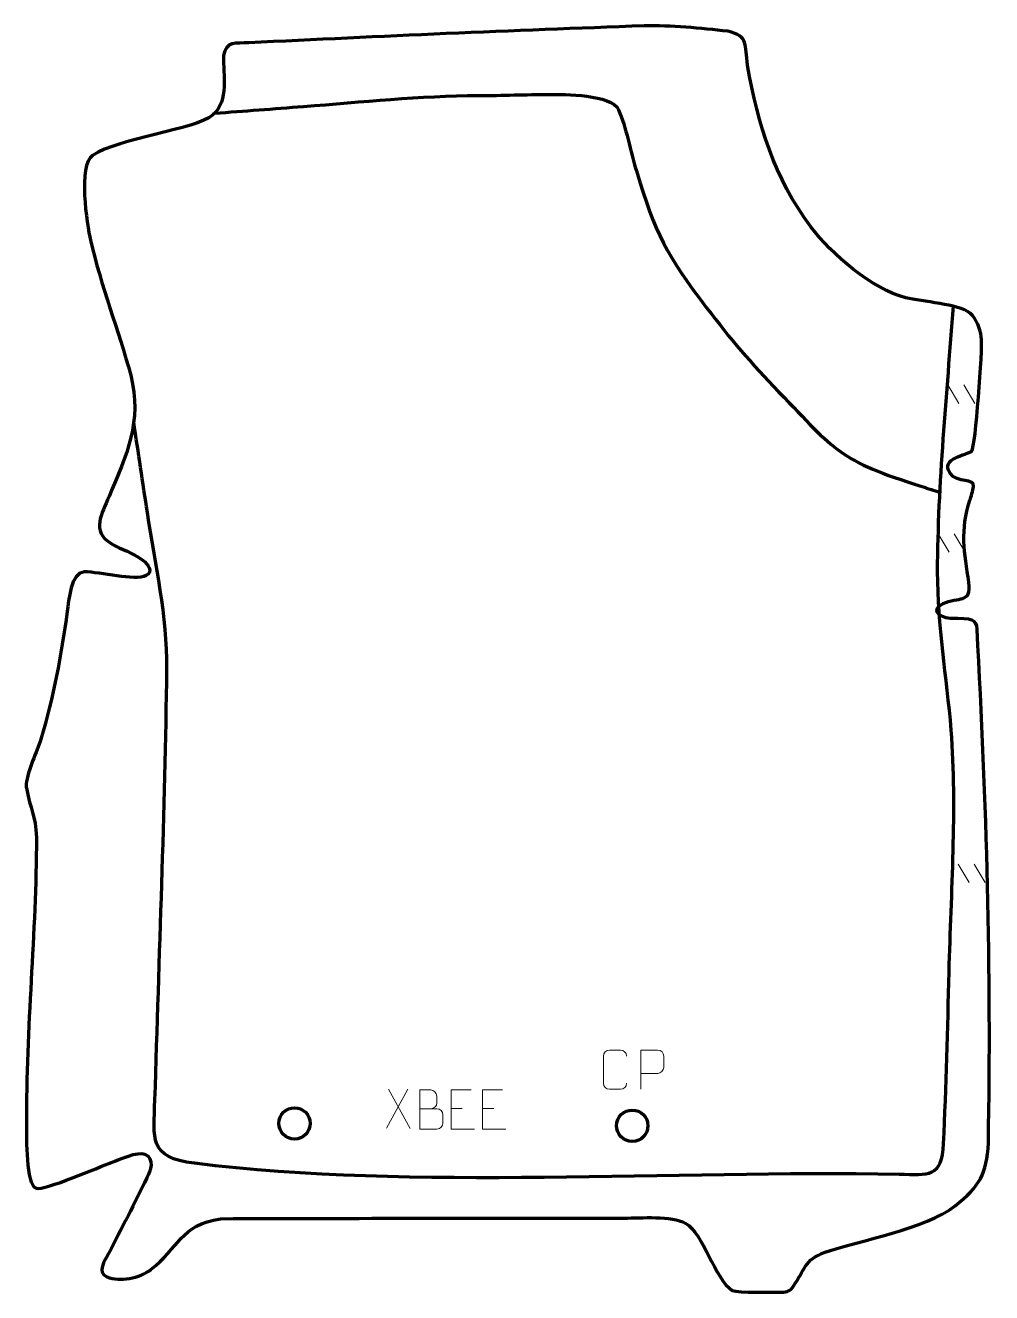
# Model space of a CAD drawing. Header units: millimetres. Extents: x -742 to -126, y 146 to 953.
import ezdxf

# ---------------------------------------------------------------- set-up
doc = ezdxf.new("R2010")
doc.units = ezdxf.units.MM
doc.header["$MEASUREMENT"] = 0
doc.layers.add('layer 1', color=7, linetype='Continuous', plot=False)
doc.layers.add('layer 2', color=7, linetype='Continuous')
doc.layers.add('layer 3', color=7, linetype='Continuous')

msp = doc.modelspace()

# ---------------------------------------------------------------- linework, layer by layer
at = {"layer": 'layer 1', "color": 250, "lineweight": 9}
for points in [[(-154.1353, 723.9386), (-154.1353, 723.9386), (-147.0968, 712.2435), (-147.0968, 712.2435)], [(-144.0423, 723.9386), (-144.0423, 723.9386), (-137.0038, 712.2435), (-137.0038, 712.2435)], [(-160.2207, 629.2177), (-160.2207, 629.2177), (-153.1822, 617.5226), (-153.1822, 617.5226)], [(-150.1277, 629.2177), (-150.1277, 629.2177), (-143.0892, 617.5226), (-143.0892, 617.5226)], [(-147.5116, 418.8468), (-147.5116, 418.8468), (-140.4731, 407.1517), (-140.4731, 407.1517)], [(-137.4186, 418.8468), (-137.4186, 418.8468), (-130.3801, 407.1517), (-130.3801, 407.1517)], [(-498.0264, 275.5789), (-498.0264, 275.5789), (-511.767, 250.6831), (-511.767, 250.6831)], [(-510.3124, 275.5789), (-510.3124, 275.5789), (-496.5718, 250.6254), (-496.5718, 250.6254)], [(-470.5629, 263.2112), (-470.5629, 263.2112), (-463.3948, 263.2112), (-463.3948, 263.2112)], [(-450.5629, 263.2112), (-450.5629, 263.2112), (-443.3948, 263.2112), (-443.3948, 263.2112)]]:
    msp.add_open_spline(points, degree=3, dxfattribs=at)
for points, knots in [([(-358.7155, 279.3411), (-358.8553, 277.0177), (-360.5325, 275.5381), (-362.6802, 275.5273), (-362.6802, 275.5273), (-365.0121, 275.5277), (-367.344, 275.5277), (-369.6755, 275.5273), (-369.6755, 275.5273), (-371.6005, 275.4219), (-373.5726, 277.3064), (-373.5614, 279.3237), (-373.5614, 279.3237), (-373.561, 285.0938), (-373.561, 290.8635), (-373.5614, 296.6328), (-373.5614, 296.6328), (-373.5572, 298.7709), (-371.8105, 300.4901), (-369.6581, 300.4766), (-369.6581, 300.4766), (-367.3324, 300.4766), (-365.0063, 300.4766), (-362.6802, 300.4766), (-362.6802, 300.4766), (-360.7336, 300.5121), (-358.7422, 299.0206), (-358.7155, 296.583)], [0, 0, 0, 0, 0.125, 0.125, 0.125, 0.125, 0.25, 0.25, 0.25, 0.25, 0.375, 0.375, 0.375, 0.375, 0.5, 0.5, 0.5, 0.5, 0.625, 0.625, 0.625, 0.625, 0.75, 0.75, 0.75, 0.75, 1, 1, 1, 1]), ([(-349.7645, 275.5229), (-349.7645, 275.5229), (-349.7645, 300.4765), (-349.7645, 300.4765), (-349.7645, 300.4765), (-346.1695, 300.4765), (-342.5742, 300.4765), (-338.9788, 300.4765), (-338.9788, 300.4765), (-336.6536, 300.4386), (-335.0962, 298.9485), (-335.1004, 296.5824), (-335.1004, 296.5824), (-335.1008, 294.5467), (-335.1008, 291.4874), (-335.1004, 289.4514), (-335.1004, 289.4514), (-335.1069, 287.576), (-336.9191, 285.6341), (-338.9287, 285.615), (-338.9287, 285.615), (-338.9287, 285.615), (-349.7645, 285.615), (-349.7645, 285.615)], [0, 0, 0, 0, 0.14285714, 0.14285714, 0.14285714, 0.14285714, 0.28571429, 0.28571429, 0.28571429, 0.28571429, 0.42857143, 0.42857143, 0.42857143, 0.42857143, 0.57142857, 0.57142857, 0.57142857, 0.57142857, 0.71428571, 0.71428571, 0.71428571, 0.71428571, 1, 1, 1, 1]), ([(-490.5122, 263.1021), (-486.8736, 263.1025), (-483.2865, 263.1025), (-479.6471, 263.1021), (-479.6471, 263.1021), (-477.6717, 263.0848), (-475.7481, 261.3487), (-475.7481, 259.2991), (-475.7481, 259.2991), (-475.7485, 258.1705), (-475.7485, 255.1211), (-475.7481, 253.9922), (-475.7481, 253.9922), (-475.7305, 252.1343), (-477.2726, 250.1204), (-479.5941, 250.1373), (-479.5941, 250.1373), (-483.2339, 250.1377), (-486.8733, 250.1377), (-490.5122, 250.1373), (-490.5122, 250.1373), (-490.5122, 258.4556), (-490.5122, 266.7734), (-490.5122, 275.0909), (-490.5122, 275.0909), (-488.1385, 275.0909), (-485.7644, 275.0909), (-483.3902, 275.0909), (-483.3902, 275.0909), (-481.7094, 275.1085), (-479.6126, 273.198), (-479.5949, 271.2356), (-479.5949, 271.2356), (-479.5953, 269.1695), (-479.5953, 269.0235), (-479.5949, 266.957), (-479.5949, 266.957), (-479.5776, 264.8909), (-481.4321, 263.0848), (-483.4421, 263.1021)], [0, 0, 0, 0, 0.09090909, 0.09090909, 0.09090909, 0.09090909, 0.18181818, 0.18181818, 0.18181818, 0.18181818, 0.27272727, 0.27272727, 0.27272727, 0.27272727, 0.36363636, 0.36363636, 0.36363636, 0.36363636, 0.45454545, 0.45454545, 0.45454545, 0.45454545, 0.54545455, 0.54545455, 0.54545455, 0.54545455, 0.63636364, 0.63636364, 0.63636364, 0.63636364, 0.72727273, 0.72727273, 0.72727273, 0.72727273, 0.81818182, 0.81818182, 0.81818182, 0.81818182, 1, 1, 1, 1]), ([(-457.689, 275.0909), (-457.689, 275.0909), (-470.5629, 275.0909), (-470.5629, 275.0909), (-470.5629, 275.0909), (-470.5629, 275.0909), (-470.5629, 250.1373), (-470.5629, 250.1373), (-470.5629, 250.1373), (-470.5629, 250.1373), (-455.6971, 250.1373), (-455.6971, 250.1373)], [0, 0, 0, 0, 0.25, 0.25, 0.25, 0.25, 0.5, 0.5, 0.5, 0.5, 1, 1, 1, 1]), ([(-437.689, 275.0909), (-437.689, 275.0909), (-450.5629, 275.0909), (-450.5629, 275.0909), (-450.5629, 275.0909), (-450.5629, 275.0909), (-450.5629, 250.1373), (-450.5629, 250.1373), (-450.5629, 250.1373), (-450.5629, 250.1373), (-435.6971, 250.1373), (-435.6971, 250.1373)], [0, 0, 0, 0, 0.25, 0.25, 0.25, 0.25, 0.5, 0.5, 0.5, 0.5, 1, 1, 1, 1]), ([(-580.7662, 253.8774), (-580.6955, 260.5178), (-575.4215, 264.3638), (-570.2662, 264.2668), (-570.2662, 264.2668), (-565.1109, 264.3638), (-559.8369, 260.3004), (-559.7662, 253.66), (-559.7662, 253.66), (-560.1364, 247.3307), (-564.5783, 243.3), (-570.2662, 243.2706), (-570.2662, 243.2706), (-575.4215, 243.1736), (-580.6955, 247.237), (-580.7662, 253.8774)], [0, 0, 0, 0, 0.2, 0.2, 0.2, 0.2, 0.4, 0.4, 0.4, 0.4, 0.6, 0.6, 0.6, 0.6, 1, 1, 1, 1]), ([(-365.6597, 252.4223), (-365.589, 259.0627), (-360.315, 262.9087), (-355.1597, 262.8117), (-355.1597, 262.8117), (-350.0044, 262.9087), (-344.7304, 258.8453), (-344.6597, 252.2049), (-344.6597, 252.2049), (-345.0299, 245.8756), (-349.4718, 241.8449), (-355.1597, 241.8155), (-355.1597, 241.8155), (-360.315, 241.7185), (-365.589, 245.7819), (-365.6597, 252.4223)], [0, 0, 0, 0, 0.2, 0.2, 0.2, 0.2, 0.4, 0.4, 0.4, 0.4, 0.6, 0.6, 0.6, 0.6, 1, 1, 1, 1])]:
    msp.add_open_spline(points, degree=3, knots=knots, dxfattribs=at)
at = {"layer": 'layer 2', "color": 142, "lineweight": 200}
for centre in [(-570.2662, 253.7687), (-355.1597, 252.3136)]:
    msp.add_ellipse(centre, major_axis=(0, 10), ratio=1, dxfattribs=at)
at = {"layer": 'layer 2', "color": 142, "lineweight": 158}
for points, knots in [([(-621.1613, 896.9447), (-602.2792, 898.3898), (-583.397, 899.835), (-564.5149, 901.2801), (-564.5149, 901.2801), (-526.8034, 904.1969), (-490.8857, 908.0434), (-452.9037, 908.2228), (-452.9037, 908.2228), (-437.9118, 908.2937), (-422.9781, 908.8592), (-408.0855, 908.9314), (-408.0855, 908.9314), (-398.1726, 908.8916), (-368.6793, 909.1048), (-363.8614, 899.2045), (-363.8614, 899.2045), (-359.1488, 888.2004), (-356.1257, 872.3992), (-352.5413, 860.3367), (-352.5413, 860.3367), (-340.6324, 820.3942), (-333.1127, 806.5423), (-307.7676, 773.103), (-307.7676, 773.103), (-292.6853, 753.3273), (-279.2663, 737.5629), (-261.9819, 719.6627), (-261.9819, 719.6627), (-225.2095, 681.4702), (-223.5288, 675.9119), (-170.4394, 659.2265), (-170.4394, 659.2265), (-166.6915, 658.0485), (-162.947, 656.8697), (-159.2055, 655.6714)], [0, 0, 0, 0, 0.1, 0.1, 0.1, 0.1, 0.2, 0.2, 0.2, 0.2, 0.3, 0.3, 0.3, 0.3, 0.4, 0.4, 0.4, 0.4, 0.5, 0.5, 0.5, 0.5, 0.6, 0.6, 0.6, 0.6, 0.7, 0.7, 0.7, 0.7, 0.8, 0.8, 0.8, 0.8, 1, 1, 1, 1]), ([(-150.8078, 774.0657), (-154.7658, 718.5809), (-160.6944, 660.6596), (-160.8656, 605.1983), (-160.8656, 605.1983), (-160.6605, 570.0564), (-155.1112, 538.6186), (-152.1655, 504.1311), (-152.1655, 504.1311), (-148.451, 453.9047), (-152.2466, 400.8014), (-153.5301, 350.2754), (-153.5301, 350.2754), (-154.462, 313.8834), (-155.3681, 277.3148), (-157.0383, 240.9557), (-157.0383, 240.9557), (-158.0497, 218.938), (-166.2206, 220.882), (-185.163, 221.2474), (-185.163, 221.2474), (-329.8747, 224.0401), (-493.9078, 211.1432), (-634.0153, 228.4057), (-634.0153, 228.4057), (-663.2008, 232.0016), (-660.123, 243.8406), (-659.1387, 268.7997), (-659.1387, 268.7997), (-656.4724, 360.1737), (-652.7258, 452.0743), (-651.5636, 543.4291), (-651.5636, 543.4291), (-651.1442, 576.3992), (-658.9694, 610.117), (-663.9673, 642.6558), (-663.9673, 642.6558), (-666.8625, 661.8676), (-669.7677, 681.0779), (-672.6714, 700.2884)], [0, 0, 0, 0, 0.09090909, 0.09090909, 0.09090909, 0.09090909, 0.18181818, 0.18181818, 0.18181818, 0.18181818, 0.27272727, 0.27272727, 0.27272727, 0.27272727, 0.36363636, 0.36363636, 0.36363636, 0.36363636, 0.45454545, 0.45454545, 0.45454545, 0.45454545, 0.54545455, 0.54545455, 0.54545455, 0.54545455, 0.63636364, 0.63636364, 0.63636364, 0.63636364, 0.72727273, 0.72727273, 0.72727273, 0.72727273, 0.81818182, 0.81818182, 0.81818182, 0.81818182, 1, 1, 1, 1])]:
    msp.add_open_spline(points, degree=3, knots=knots, dxfattribs=at)
at = {"layer": 'layer 3', "color": 242, "lineweight": 158}
msp.add_open_spline([(-615.3996, 933.7777), (-613.9234, 943.0406), (-607.4584, 941.3792), (-599.4415, 941.77), (-599.4415, 941.77), (-515.6135, 945.9053), (-431.5251, 949.6611), (-347.6485, 952.5681), (-347.6485, 952.5681), (-330.426, 952.9199), (-311.4287, 951.1988), (-294.2904, 949.1369), (-294.2904, 949.1369), (-280.3764, 945.7823), (-283.7592, 940.4458), (-281.6603, 927.5274), (-281.6603, 927.5274), (-275.0952, 889.3104), (-264.6737, 856.2142), (-241.4206, 824.5624), (-241.4206, 824.5624), (-227.8279, 807.0375), (-202.55, 784.9751), (-180.7888, 779.3765), (-180.7888, 779.3765), (-170.5169, 776.9964), (-147.4622, 775.4457), (-139.942, 769.7709), (-139.942, 769.7709), (-135.7137, 765.4922), (-133.6474, 760.2671), (-132.805, 754.6175), (-132.805, 754.6175), (-131.7043, 747.2352), (-136.7304, 683.8015), (-138.7907, 681.9765), (-138.7907, 681.9765), (-141.8224, 679.291), (-159.298, 677.2228), (-152.8054, 667.9947), (-152.8054, 667.9947), (-147.6014, 660.598), (-137.3025, 665.306), (-137.8255, 659.1489), (-137.8255, 659.1489), (-138.028, 656.7654), (-139.3751, 652.8582), (-140.0971, 650.5738), (-140.0971, 650.5738), (-146.3117, 631.5914), (-143.6666, 617.2121), (-140.7337, 598.1012), (-140.7337, 598.1012), (-138.6772, 584.6474), (-147.5547, 589.3242), (-157.2029, 584.7433), (-157.2029, 584.7433), (-164.7092, 581.1795), (-160.2171, 575.7851), (-152.5863, 575.3123), (-152.5863, 575.3123), (-138.3319, 575.288), (-135.8745, 574.8042), (-135.5187, 568.3828), (-135.5187, 568.3828), (-129.424, 458.3431), (-126.2199, 351.8815), (-128.3372, 241.4127), (-128.3372, 241.4127), (-129.2438, 221.1799), (-133.9412, 214.0124), (-149.4721, 201.2359), (-149.4721, 201.2359), (-169.0519, 186.4128), (-208.8865, 179.7841), (-232.9758, 171.501), (-232.9758, 171.501), (-245.0264, 167.3574), (-245.9006, 159.6483), (-252.2697, 150.4805), (-252.2697, 150.4805), (-254.8251, 146.8022), (-255.7262, 146.5426), (-260.3226, 146.3693), (-260.3226, 146.3693), (-265.475, 146.2493), (-287.8809, 146.0304), (-291.4127, 147.3813), (-291.4127, 147.3813), (-302.5641, 154.7388), (-310.1154, 184.1216), (-321.0955, 190.1638), (-321.0955, 190.1638), (-330.1852, 195.1657), (-349.492, 193.5391), (-360.2938, 193.5166), (-360.2938, 193.5166), (-445.9737, 193.34), (-531.6901, 193.4754), (-617.3634, 193.1278), (-617.3634, 193.1278), (-643.019, 189.1451), (-644.1712, 174.1896), (-661.7459, 160.7791), (-661.7459, 160.7791), (-668.883, 155.333), (-681.421, 152.6309), (-689.7432, 156.1413), (-689.7432, 156.1413), (-696.497, 158.9902), (-691.1328, 166.2985), (-688.6603, 171.0463), (-688.6603, 171.0463), (-680.487, 186.7916), (-672.045, 203.1118), (-664.2959, 219.0427), (-664.2959, 219.0427), (-662.0358, 223.6892), (-659.1192, 231.2857), (-665.5852, 234.1775), (-665.5852, 234.1775), (-670.1166, 236.2041), (-681.8929, 230.7462), (-686.9048, 228.9853), (-686.9048, 228.9853), (-694.3149, 226.1253), (-729.7365, 210.8103), (-734.7781, 212.5015), (-734.7781, 212.5015), (-741.7125, 214.8276), (-740.8666, 244.6807), (-740.9516, 253.057), (-740.9516, 253.057), (-741.5736, 314.3375), (-734.5617, 375.2556), (-734.6547, 435.821), (-734.6547, 435.821), (-734.9522, 450.1633), (-738.7967, 454.02), (-740.7931, 466.2969), (-740.7931, 466.2969), (-741.1562, 468.5303), (-741.3121, 467.3736), (-741.0987, 469.7967), (-741.0987, 469.7967), (-740.3072, 478.7835), (-734.2431, 490.3706), (-731.8001, 498.5007), (-731.8001, 498.5007), (-723.5395, 525.9905), (-719.1611, 551.1919), (-714.9984, 579.7143), (-714.9984, 579.7143), (-714.0059, 586.5152), (-712.9714, 604.5332), (-704.0059, 604.9994), (-704.0059, 604.9994), (-694.2086, 604.8266), (-671.8927, 598.9474), (-664.8323, 602.549), (-664.8323, 602.549), (-659.8606, 605.0851), (-663.7124, 609.9412), (-666.7293, 612.2722), (-666.7293, 612.2722), (-673.8782, 617.7958), (-680.042, 618.6108), (-687.0797, 622.9762), (-687.0797, 622.9762), (-699.8879, 630.9211), (-693.1269, 641.8033), (-688.3975, 652.9228), (-688.3975, 652.9228), (-677.1583, 679.3477), (-667.2197, 700.7446), (-674.5328, 730.0891), (-674.5328, 730.0891), (-682.3561, 758.5367), (-693.636, 787.7262), (-700.2254, 816.0593), (-700.2254, 816.0593), (-702.4374, 826.334), (-708.4911, 863.7133), (-698.8865, 870.1042), (-698.8865, 870.1042), (-681.9884, 881.3483), (-633.3782, 886.4139), (-622.251, 895.8487), (-622.251, 895.8487), (-611.8616, 905.5628), (-615.9426, 921.036), (-615.3996, 933.7777)], degree=3, knots=[0, 0, 0, 0, 0.02040816, 0.02040816, 0.02040816, 0.02040816, 0.04081633, 0.04081633, 0.04081633, 0.04081633, 0.06122449, 0.06122449, 0.06122449, 0.06122449, 0.08163265, 0.08163265, 0.08163265, 0.08163265, 0.10204082, 0.10204082, 0.10204082, 0.10204082, 0.12244898, 0.12244898, 0.12244898, 0.12244898, 0.14285714, 0.14285714, 0.14285714, 0.14285714, 0.16326531, 0.16326531, 0.16326531, 0.16326531, 0.18367347, 0.18367347, 0.18367347, 0.18367347, 0.20408163, 0.20408163, 0.20408163, 0.20408163, 0.2244898, 0.2244898, 0.2244898, 0.2244898, 0.24489796, 0.24489796, 0.24489796, 0.24489796, 0.26530612, 0.26530612, 0.26530612, 0.26530612, 0.28571429, 0.28571429, 0.28571429, 0.28571429, 0.30612245, 0.30612245, 0.30612245, 0.30612245, 0.32653061, 0.32653061, 0.32653061, 0.32653061, 0.34693878, 0.34693878, 0.34693878, 0.34693878, 0.36734694, 0.36734694, 0.36734694, 0.36734694, 0.3877551, 0.3877551, 0.3877551, 0.3877551, 0.40816327, 0.40816327, 0.40816327, 0.40816327, 0.42857143, 0.42857143, 0.42857143, 0.42857143, 0.44897959, 0.44897959, 0.44897959, 0.44897959, 0.46938776, 0.46938776, 0.46938776, 0.46938776, 0.48979592, 0.48979592, 0.48979592, 0.48979592, 0.51020408, 0.51020408, 0.51020408, 0.51020408, 0.53061224, 0.53061224, 0.53061224, 0.53061224, 0.55102041, 0.55102041, 0.55102041, 0.55102041, 0.57142857, 0.57142857, 0.57142857, 0.57142857, 0.59183673, 0.59183673, 0.59183673, 0.59183673, 0.6122449, 0.6122449, 0.6122449, 0.6122449, 0.63265306, 0.63265306, 0.63265306, 0.63265306, 0.65306122, 0.65306122, 0.65306122, 0.65306122, 0.67346939, 0.67346939, 0.67346939, 0.67346939, 0.69387755, 0.69387755, 0.69387755, 0.69387755, 0.71428571, 0.71428571, 0.71428571, 0.71428571, 0.73469388, 0.73469388, 0.73469388, 0.73469388, 0.75510204, 0.75510204, 0.75510204, 0.75510204, 0.7755102, 0.7755102, 0.7755102, 0.7755102, 0.79591837, 0.79591837, 0.79591837, 0.79591837, 0.81632653, 0.81632653, 0.81632653, 0.81632653, 0.83673469, 0.83673469, 0.83673469, 0.83673469, 0.85714286, 0.85714286, 0.85714286, 0.85714286, 0.87755102, 0.87755102, 0.87755102, 0.87755102, 0.89795918, 0.89795918, 0.89795918, 0.89795918, 0.91836735, 0.91836735, 0.91836735, 0.91836735, 0.93877551, 0.93877551, 0.93877551, 0.93877551, 0.95918367, 0.95918367, 0.95918367, 0.95918367, 1, 1, 1, 1], dxfattribs=at)

doc.saveas('drawing.dxf')
